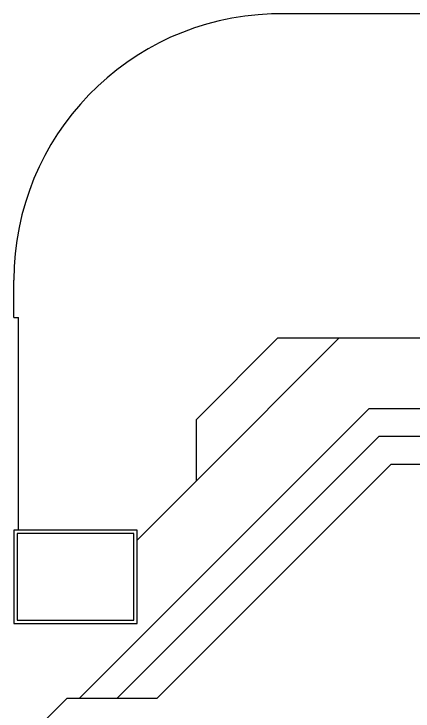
# Model space of a CAD drawing. Header units: inches. Extents: x -59 to 5673, y -29 to 4422.
# Drawn here: x -59 to 1374, y 1753 to 4257 of the extents above; entities that cross this region are included whole.
import ezdxf

# ---------------------------------------------------------------- set-up
doc = ezdxf.new("R2010")
doc.units = ezdxf.units.IN
doc.header["$LTSCALE"] = 96
doc.header["$MEASUREMENT"] = 0
doc.layers.add('A-ROOF-LEVL-THIN', color=1, linetype='Continuous')

msp = doc.modelspace()

# ---------------------------------------------------------------- linework, layer by layer
at = {"layer": 'A-ROOF-LEVL-THIN'}
for p, q in [((1476.8, 4256.6), (865.1, 4256.6)), ((-59.4, 3167.1), (-59.4, 3301.1)), ((-59.4, 3167.1), (-42.7, 3167.1)), ((-42.7, 2403.1), (-42.7, 3167.1)), ((595.6, 2800.6), (888, 3093)), ((1108.6, 3093), (595.6, 2579.9)), ((888, 3093), (1832.3, 3093)), ((174.8, 1797.8), (1216.6, 2839.6)), ((1216.6, 2839.6), (1832.6, 2839.6)), ((595.6, 2579.9), (595.6, 2800.6)), ((1252, 2740.2), (309.5, 1797.8)), ((1252, 2740.2), (1832.6, 2740.2)), ((382.6, 2367), (595.6, 2579.9))]:
    msp.add_line(p, q, dxfattribs=at)
msp.add_lwpolyline([(2359.9, 2638.3), (1294.2, 2638.2), (453.8, 1797.8), (130.5, 1797.8), (-3.1, 1664.1), (132.5, 1528.5), (468.4, 1528.5), (1556.8, 440.2), (1556.8, 104.5), (1690.4, -29.2), (1824.1, 104.5), (1824.1, 290.2), (1914.3, 380.3), (1914.3, 1653.3), (2121.8, 1860.8), (2563.3, 1860.8), (2563.3, 336.8), (2558.3, 336.8), (2558.3, 312.8), (2795.5, 312.8), (2795.5, 231.8), (3167.3, 231.8)], dxfattribs=at)
at = {"layer": 'A-ROOF-LEVL-THIN', "flags": 128}
for points in [[(-59.4, 2068.1), (382.6, 2068.1), (382.6, 2403.1), (-59.4, 2403.1)], [(-47.4, 2080.1), (370.6, 2080.1), (370.6, 2391.1), (-47.4, 2391.1)]]:
    msp.add_lwpolyline(points, close=True, dxfattribs=at)
at = {"layer": 'A-ROOF-LEVL-THIN'}
msp.add_arc((896.6, 3301.1), 956, 91.8871, 180, dxfattribs=at)

doc.saveas('drawing.dxf')
